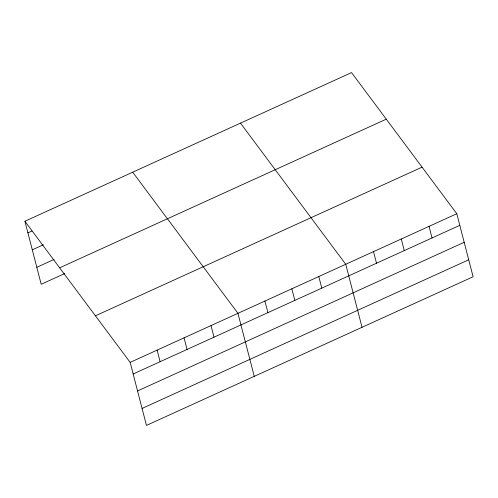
<?xml version="1.0" encoding="UTF-8"?>
<svg xmlns="http://www.w3.org/2000/svg" width="498" height="498" viewBox="0 0 498 498"><rect width="100%" height="100%" fill="white"/><g stroke="black" fill="none" stroke-linecap="round" stroke-linejoin="round"><path stroke-width="0.75" d="M24.9 221.249L351.538 72.596L456.803 213.729L473.1 276.751L146.462 425.404L130.165 362.382L24.9 221.249L41.197 284.271L64.69 273.576M27.9 232.84L32.046 230.954M32.289 249.809L43.345 244.779M36.808 267.295L54.083 259.433M59.636 267.824L386.274 119.171M95.423 315.807L422.067 167.154M130.165 362.382L456.803 213.729M133.159 373.973L459.797 225.32M137.548 390.949L464.186 242.296M142.073 408.435L468.711 259.782M240.484 123.137L345.743 264.276L362.04 327.292M132.692 172.19L237.951 313.329L254.254 376.351M429.039 226.366L432.034 237.957M401.276 239.003L404.27 250.594M373.506 251.639L376.507 263.23M318.795 276.539L321.795 288.124M291.847 288.803L294.847 300.394M264.899 301.066L267.899 312.657M211.003 325.592L214.003 337.183M184.055 337.856L187.055 349.447M157.113 350.119L160.107 361.71"/></g></svg>
